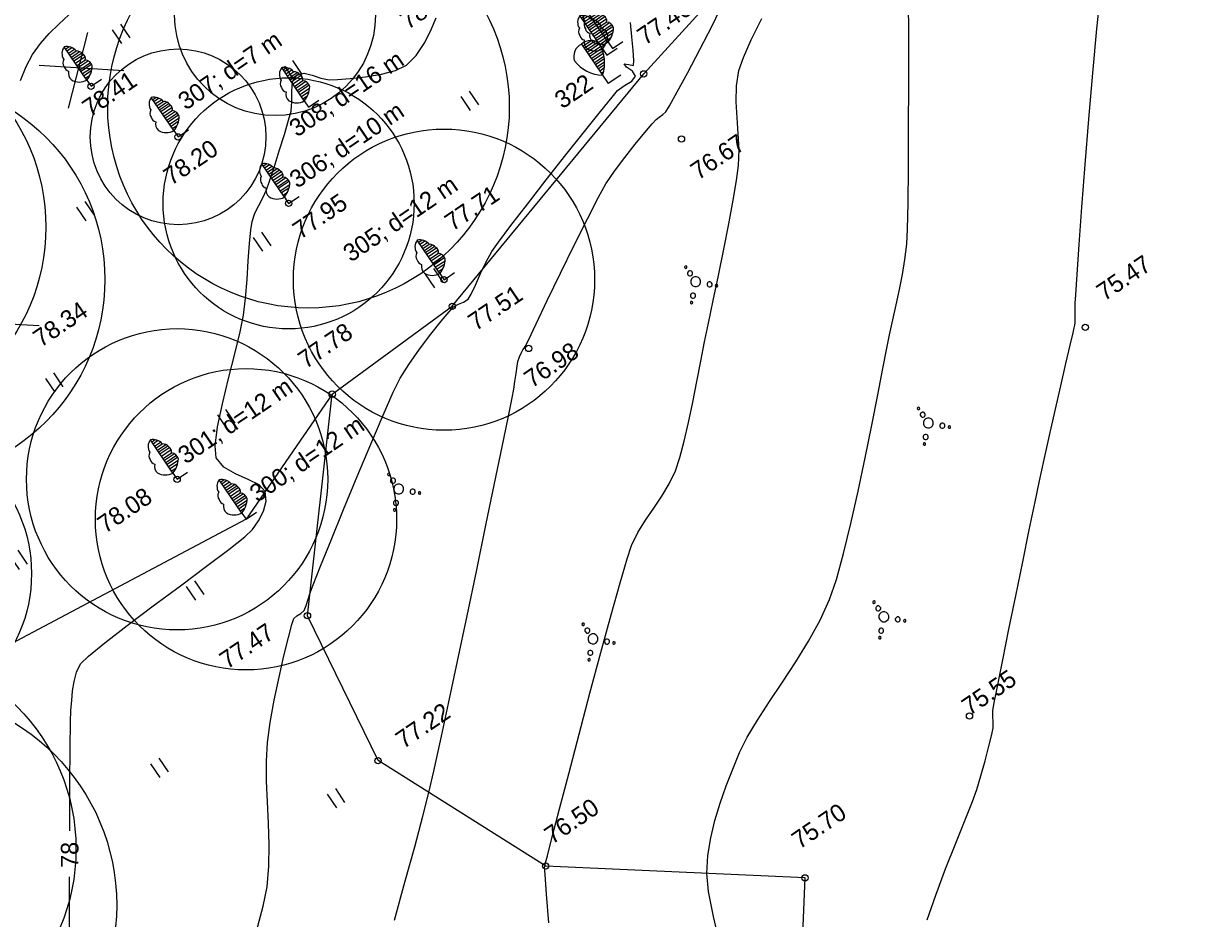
# Model space of a CAD drawing. Extents: x 640150 to 640529, y 6446040 to 6446433.
# Drawn here: x 640324.64 to 640371.11, y 6446129.53 to 6446165.18 of the extents above; entities that cross this region are included whole.
import ezdxf

# ---------------------------------------------------------------- set-up
doc = ezdxf.new("R2010")
doc.units = 0
for name, color, linetype in [('0_tekst', 7, 'Continuous'), ('0_Tekst_pruun', 7, 'Continuous'), ('0_Tekst_roheline', 7, 'Continuous'), ('KQLVIKUD', 7, 'Continuous'), ('KQRGUS', 7, 'Continuous'), ('PUUDPQQSAD', 7, 'Continuous'), ('RELJEEF', 7, 'Continuous')]:
    doc.layers.add(name, color=color, linetype=linetype)

# ---------------------------------------------------------------- blocks, each defined once
blk = doc.blocks.new('BL')
at = {"layer": 'PUUDPQQSAD'}
for p, q in [((0, 30), (0, 190)), ((0, 180), (15, 180)), ((0, 171), (22, 171)), ((0, 160), (28, 160)), ((0, 150), (30, 150)), ((0, 140), (40, 140)), ((44, 130), (0, 130)), ((0, 122), (47, 122)), ((46, 110), (0, 110)), ((0, 100), (41, 100)), ((48, 90), (0, 90)), ((0, 80), (52, 80)), ((52, 71), (0, 71)), ((0, 61), (46, 60)), ((35, 50), (0, 50)), ((0, 40), (21, 40)), ((0, 30), (0, 0)), ((0, 0), (50, 0))]:
    blk.add_line(p, q, dxfattribs=at)
for centre, radius, start, end in [((13, 149), 43.012, 107.592, 178.668), ((-17.857, 145.357), 48.082, 5.541, 68.199), ((-17.5, 125.5), 27.505, 117.031, 181.042), ((12.5, 122.5), 32.596, 4.399, 57.529), ((-18.75, 75), 32.811, 130.365, 197.745), ((-23.026, 116.395), 23.599, 158.614, 224.006), ((25.833, 115.833), 21.246, 311.82, 25.56), ((18.75, 75), 32.811, 342.255, 49.635), ((5.395, 90.921), 61.159, 205.076, 264.939), ((-27.5, 122.5), 96.501, 286.557, 323.427)]:
    blk.add_arc(centre, radius, start, end, dxfattribs=at)
blk = doc.blocks.new('BK')
at = {"layer": 'PUUDPQQSAD'}
for p, q in [((0, 190), (0, 0)), ((0, 180), (40, 180)), ((0, 170), (50, 170)), ((0, 160), (56, 160)), ((60, 150), (0, 150)), ((0, 140), (59, 140)), ((57, 130), (0, 130)), ((0, 120), (55, 120)), ((52, 110), (0, 110)), ((0, 100), (47, 100)), ((42, 90), (0, 90)), ((0, 90), (0, 80)), ((0, 80), (36, 80)), ((30, 70), (0, 70)), ((0, 70), (0, 60)), ((20, 60), (0, 60)), ((0, 50), (10, 50)), ((60, 0), (0, 0))]:
    blk.add_line(p, q, dxfattribs=at)
for centre, radius, start, end in [((-8, 137), 53.6, 81.416, 165.964), ((8.319, 137.479), 53.176, 13.619, 99.001), ((80.846, 155.462), 140.952, 182.221, 235), ((-91.571, 161.312), 151.993, 307.047, 355.732)]:
    blk.add_arc(centre, radius, start, end, dxfattribs=at)
blk = doc.blocks.new('BV')
at = {"layer": 'PUUDPQQSAD'}
for centre, radius, start, end in [((0.1819, 38.8553), 10, 90, 270), ((0.1819, 68.8553), 5, 90, 270), ((0.1819, 68.8553), 5, 270, 90), ((0.1819, 38.8553), 10, 270, 90), ((0.1819, -1.1447), 20, 90, 270), ((0.1819, -1.1447), 20, 270, 90), ((-39.8181, -41.1447), 10, 90, 270), ((-39.8181, -41.1447), 10, 270, 90), ((40.1819, -41.1447), 10, 90, 270), ((40.1819, -41.1447), 10, 270, 90), ((-59.8181, -61.1447), 5, 90, 270), ((-59.8181, -61.1447), 5, 270, 90), ((60.1819, -61.1447), 5, 90, 270), ((60.1819, -61.1447), 5, 270, 90)]:
    blk.add_arc(centre, radius, start, end, dxfattribs=at)
blk = doc.blocks.new('KHEIN')
at = {"layer": 'KQLVIKUD'}
for points in [[(-21.0887, 33.509), (-21.0887, -32.6539)], [(18.2282, 33.509), (18.2282, -32.6539)]]:
    blk.add_lwpolyline(points, dxfattribs=at)
blk = doc.blocks.new('RISTik')
at = {"layer": '0_tekst'}
for p, q in [((0, 0), (267.4, -206.3)), ((233.2, 0), (0, -206.3))]:
    blk.add_line(p, q, dxfattribs=at)

msp = doc.modelspace()

# ---------------------------------------------------------------- linework, layer by layer
at = {"layer": '0_Tekst_roheline'}
for centre, radius in [((640336.006, 6446161.843), 8), ((640334.674, 6446165.504), 4), ((640317.542, 6446157.067), 8), ((640330.81, 6446160.658), 3.5), ((640319.895, 6446154.98), 8), ((640335.216, 6446158.01), 5), ((640341.407, 6446154.972), 6), ((640330.772, 6446147.023), 6), ((640333.518, 6446145.431), 6), ((640318.968, 6446143.265), 6), ((640318.743, 6446132.298), 8), ((640319.865, 6446130.064), 8.5)]:
    msp.add_circle(centre, radius, dxfattribs=at)
at = {"layer": 'KQLVIKUD'}
for points in [[(640376.455, 6446093.185), (640373.209, 6446101.03), (640354.156, 6446110.056), (640355.389, 6446121.245), (640355.791, 6446131.15), (640345.459, 6446131.622), (640338.778, 6446135.818), (640335.965, 6446141.589), (640336.951, 6446150.414), (640341.735, 6446153.914), (640349.363, 6446163.167), (640355.883, 6446170.33), (640369.645, 6446185.937), (640372.525, 6446202.147), (640378.545, 6446212.357), (640380.455, 6446213.825), (640384.639, 6446210.077), (640398.268, 6446204.578), (640409.73, 6446203.272), (640417.561, 6446211.723), (640423.141, 6446228.203), (640427.554, 6446237.128)], [(640336.951, 6446150.414), (640333.518, 6446145.431), (640321.316, 6446138.966), (640311.605, 6446132.869)]]:
    msp.add_lwpolyline(points, dxfattribs=at)
at = {"layer": 'KQRGUS'}
for centre in [(640349.363, 6446163.167), (640327.343, 6446162.672), (640330.81, 6446160.658), (640350.868, 6446160.576), (640335.216, 6446158.01), (640341.407, 6446154.972), (640341.735, 6446153.914), (640366.955, 6446153.071), (640344.779, 6446152.232), (640336.951, 6446150.414), (640330.772, 6446147.023), (640335.965, 6446141.589), (640362.342, 6446137.592), (640338.778, 6446135.818), (640345.459, 6446131.622), (640355.791, 6446131.15)]:
    msp.add_circle(centre, 0.125, dxfattribs=at)
at = {"layer": 'RELJEEF'}
for points in [[(640352.421, 6446128.435), (640352.139, 6446129.612), (640351.946, 6446130.607), (640351.878, 6446131.329), (640351.921, 6446132.038), (640352.03, 6446132.742), (640352.195, 6446133.439), (640352.403, 6446134.129), (640352.644, 6446134.81), (640352.908, 6446135.482), (640353.182, 6446136.144), (640353.486, 6446136.756), (640353.892, 6446137.435), (640354.371, 6446138.169), (640354.891, 6446138.945), (640355.421, 6446139.753), (640355.931, 6446140.579), (640356.39, 6446141.412), (640356.766, 6446142.24), (640357.037, 6446143.035), (640357.323, 6446144.062), (640357.617, 6446145.256), (640357.908, 6446146.55), (640358.19, 6446147.88), (640358.453, 6446149.18), (640358.689, 6446150.385), (640358.89, 6446151.43), (640359.046, 6446152.248), (640359.151, 6446152.776), (640359.281, 6446153.375), (640359.415, 6446153.975), (640359.547, 6446154.575), (640359.667, 6446155.176), (640359.769, 6446155.78), (640359.844, 6446156.388), (640359.872, 6446156.98), (640359.893, 6446158.02), (640359.906, 6446159.402), (640359.914, 6446161.022), (640359.918, 6446162.775), (640359.918, 6446164.556), (640359.917, 6446166.26)], [(640360.658, 6446129.485), (640360.995, 6446130.461), (640361.389, 6446131.505), (640361.795, 6446132.532), (640362.168, 6446133.458), (640362.462, 6446134.197), (640362.632, 6446134.664), (640362.793, 6446135.208), (640362.962, 6446135.812), (640363.115, 6446136.388), (640363.231, 6446136.853), (640363.286, 6446137.119), (640363.29, 6446137.352), (640363.274, 6446137.585), (640363.274, 6446137.818), (640363.329, 6446138.125), (640363.467, 6446138.831), (640363.669, 6446139.839), (640363.914, 6446141.056), (640364.185, 6446142.387), (640364.462, 6446143.737), (640364.725, 6446145.013), (640364.956, 6446146.119), (640365.134, 6446146.961), (640365.318, 6446147.804), (640365.532, 6446148.762), (640365.759, 6446149.766), (640365.982, 6446150.745), (640366.186, 6446151.633), (640366.353, 6446152.36), (640366.468, 6446152.856), (640366.513, 6446153.054), (640366.536, 6446153.156), (640366.552, 6446153.259), (640366.553, 6446153.434), (640366.551, 6446153.738), (640366.556, 6446154.041), (640366.577, 6446154.374), (640366.631, 6446155.182), (640366.713, 6446156.375), (640366.82, 6446157.864), (640366.948, 6446159.557), (640367.092, 6446161.365), (640367.249, 6446163.197), (640367.414, 6446164.964), (640367.584, 6446166.575)], [(640339.426, 6446129.466), (640339.849, 6446130.977), (640340.237, 6446132.384), (640340.564, 6446133.602), (640340.805, 6446134.545), (640341.002, 6446135.399), (640341.269, 6446136.61), (640341.589, 6446138.097), (640341.946, 6446139.781), (640342.324, 6446141.58), (640342.707, 6446143.413), (640343.077, 6446145.2), (640343.42, 6446146.859), (640343.719, 6446148.311), (640343.957, 6446149.474), (640344.118, 6446150.268), (640344.186, 6446150.611), (640344.233, 6446150.915), (640344.275, 6446151.239), (640344.314, 6446151.524), (640344.349, 6446151.713), (640344.414, 6446151.895), (640344.492, 6446152.072), (640344.545, 6446152.178), (640344.593, 6446152.243), (640344.642, 6446152.308), (640344.765, 6446152.563), (640345.075, 6446153.212), (640345.52, 6446154.139), (640346.044, 6446155.225), (640346.594, 6446156.352), (640347.116, 6446157.4), (640347.555, 6446158.254), (640347.857, 6446158.793), (640348.197, 6446159.29), (640348.604, 6446159.834), (640349.027, 6446160.366), (640349.411, 6446160.833), (640349.704, 6446161.177), (640349.853, 6446161.344), (640349.982, 6446161.448), (640350.12, 6446161.543), (640350.242, 6446161.655), (640350.383, 6446161.893), (640350.692, 6446162.449), (640351.115, 6446163.227), (640351.596, 6446164.136), (640352.083, 6446165.08), (640352.52, 6446165.968)], [(640324.535, 6446162.908), (640324.752, 6446163.456), (640325.011, 6446163.945), (640325.324, 6446164.376), (640325.68, 6446164.773), (640326.062, 6446165.151), (640326.455, 6446165.519)], [(640326.493, 6446133.026), (640326.494, 6446133.195), (640326.5, 6446134.912), (640326.509, 6446136.337), (640326.522, 6446137.348), (640326.538, 6446137.826), (640326.572, 6446138.207), (640326.608, 6446138.593), (640326.667, 6446138.972), (640326.767, 6446139.336), (640326.929, 6446139.672), (640327.242, 6446139.982), (640327.893, 6446140.512), (640328.785, 6446141.198), (640329.822, 6446141.977), (640330.907, 6446142.785), (640331.941, 6446143.556), (640332.83, 6446144.229), (640333.475, 6446144.737), (640333.78, 6446145.018), (640334.013, 6446145.37), (640334.212, 6446145.754), (640334.32, 6446146.152), (640334.283, 6446146.542), (640334.043, 6446146.805), (640333.607, 6446147.02), (640333.096, 6446147.238), (640332.63, 6446147.506), (640332.327, 6446147.877), (640332.284, 6446148.357), (640332.381, 6446149.107), (640332.575, 6446150.032), (640332.82, 6446151.035), (640333.072, 6446152.022), (640333.286, 6446152.897), (640333.417, 6446153.563), (640333.495, 6446154.238), (640333.557, 6446154.982), (640333.609, 6446155.727), (640333.656, 6446156.406), (640333.703, 6446156.951), (640333.757, 6446157.295), (640333.873, 6446157.617), (640334.025, 6446157.925), (640334.186, 6446158.231), (640334.328, 6446158.544), (640334.45, 6446158.892), (640334.632, 6446159.444), (640334.841, 6446160.098), (640335.046, 6446160.757), (640335.214, 6446161.319), (640335.314, 6446161.686), (640335.348, 6446162.072), (640335.339, 6446162.482), (640335.375, 6446162.852), (640335.542, 6446163.118), (640335.829, 6446163.197), (640336.154, 6446163.12), (640336.495, 6446162.996), (640336.83, 6446162.935), (640337.162, 6446162.948), (640337.672, 6446162.983), (640338.28, 6446163.049), (640338.909, 6446163.152), (640339.478, 6446163.303), (640339.908, 6446163.508), (640340.295, 6446163.895), (640340.638, 6446164.416), (640340.911, 6446164.955), (640341.089, 6446165.397)], [(640345.581, 6446129.355), (640345.495, 6446130.5), (640345.435, 6446131.279), (640345.412, 6446131.571), (640345.431, 6446131.64), (640345.442, 6446131.69), (640345.455, 6446131.751), (640345.526, 6446132.03), (640345.72, 6446132.78), (640346.011, 6446133.902), (640346.375, 6446135.297), (640346.786, 6446136.866), (640347.221, 6446138.51), (640347.654, 6446140.13), (640348.061, 6446141.627), (640348.417, 6446142.901), (640348.697, 6446143.854), (640348.877, 6446144.386), (640349.132, 6446144.9), (640349.434, 6446145.39), (640349.76, 6446145.869), (640350.083, 6446146.349), (640350.38, 6446146.841), (640350.625, 6446147.359), (640350.804, 6446147.89), (640350.978, 6446148.545), (640351.148, 6446149.289), (640351.313, 6446150.09), (640351.474, 6446150.914), (640351.633, 6446151.728), (640351.788, 6446152.497), (640351.944, 6446153.241), (640352.133, 6446154.143), (640352.34, 6446155.143), (640352.551, 6446156.181), (640352.75, 6446157.198), (640352.924, 6446158.133), (640353.057, 6446158.927), (640353.136, 6446159.518), (640353.159, 6446160.15), (640353.13, 6446160.785), (640353.082, 6446161.422), (640353.047, 6446162.056), (640353.06, 6446162.685), (640353.155, 6446163.304), (640353.333, 6446163.823), (640353.649, 6446164.527), (640354.068, 6446165.368)], [(640333.941, 6446129.024), (640334.201, 6446130.019), (640334.353, 6446130.789), (640334.426, 6446131.618), (640334.439, 6446132.468), (640334.414, 6446133.324), (640334.373, 6446134.173), (640334.337, 6446135.002), (640334.33, 6446135.795), (640334.374, 6446136.54), (640334.484, 6446137.332), (640334.644, 6446138.223), (640334.832, 6446139.137), (640335.027, 6446139.996), (640335.204, 6446140.723), (640335.343, 6446141.241), (640335.421, 6446141.473), (640335.547, 6446141.591), (640335.702, 6446141.681), (640335.833, 6446141.795), (640335.919, 6446141.99), (640335.99, 6446142.247), (640336.067, 6446142.502), (640336.194, 6446142.823), (640336.487, 6446143.556), (640336.906, 6446144.592), (640337.407, 6446145.821), (640337.947, 6446147.135), (640338.485, 6446148.424), (640338.978, 6446149.577), (640339.383, 6446150.487), (640339.658, 6446151.043), (640340.009, 6446151.6), (640340.434, 6446152.205), (640340.88, 6446152.796), (640341.291, 6446153.314), (640341.611, 6446153.697), (640341.786, 6446153.886), (640341.977, 6446153.993), (640342.187, 6446154.073), (640342.368, 6446154.191), (640342.489, 6446154.391), (640342.657, 6446154.757), (640342.859, 6446155.212), (640343.081, 6446155.684), (640343.308, 6446156.098), (640343.572, 6446156.468), (640344.068, 6446157.123), (640344.727, 6446157.976), (640345.481, 6446158.944), (640346.264, 6446159.939), (640347.007, 6446160.878), (640347.642, 6446161.675), (640348.102, 6446162.245), (640348.318, 6446162.502), (640348.598, 6446162.7), (640348.893, 6446162.88), (640349.039, 6446163.079), (640348.914, 6446163.278), (640348.678, 6446163.438), (640348.582, 6446163.563), (640348.754, 6446163.542), (640348.95, 6446163.502), (640348.973, 6446163.694), (640348.947, 6446164.106), (640348.893, 6446164.645), (640348.832, 6446165.215)], [(640326.423, 6446122.5), (640326.437, 6446122.547), (640326.448, 6446122.668), (640326.468, 6446122.915), (640326.483, 6446123.162), (640326.484, 6446123.536), (640326.485, 6446124.465), (640326.485, 6446125.827), (640326.486, 6446127.502), (640326.487, 6446129.369), (640326.489, 6446131.193)]]:
    msp.add_lwpolyline(points, dxfattribs=at)

# ---------------------------------------------------------------- block references
at = {"layer": '0_Tekst_roheline', "xscale": 0.01, "yscale": 0.01, "rotation": 34.141043618253825}
for p in [(640325.276, 6446163.51), (640321.901, 6446153.347)]:
    msp.add_blockref('RISTik', p, dxfattribs=at)
at = {"layer": 'KQLVIKUD', "xscale": 0.01, "yscale": 0.01, "rotation": 34.141043618253825}
for name, p in [('KHEIN', (640328.553, 6446164.765)), ('KHEIN', (640335.408, 6446163.315)), ('KHEIN', (640342.442, 6446162.101)), ('KHEIN', (640327.131, 6446157.703)), ('KHEIN', (640334.165, 6446156.489)), ('BV', (640351.422, 6446154.9)), ('KHEIN', (640341.02, 6446155.038)), ('KHEIN', (640325.888, 6446150.876)), ('BV', (640360.696, 6446149.27)), ('KHEIN', (640332.743, 6446149.426)), ('BV', (640339.591, 6446146.645)), ('KHEIN', (640324.467, 6446143.814)), ('KHEIN', (640331.501, 6446142.6)), ('BV', (640358.921, 6446141.556)), ('BV', (640347.336, 6446140.675)), ('KHEIN', (640330.079, 6446135.537)), ('KHEIN', (640337.113, 6446134.323))]:
    msp.add_blockref(name, p, dxfattribs=at)
at = {"layer": 'PUUDPQQSAD', "xscale": 0.01, "yscale": 0.01, "rotation": 34.141043618253825}
for name, p in [('BL', (640347.888, 6446163.914)), ('BL', (640348.112, 6446164.181)), ('BL', (640327.343, 6446162.672)), ('BK', (640347.947, 6446162.783)), ('BL', (640336.006, 6446161.843)), ('BL', (640330.81, 6446160.658)), ('BL', (640335.216, 6446158.01)), ('BL', (640341.407, 6446154.972)), ('BL', (640330.772, 6446147.023)), ('BL', (640333.518, 6446145.431))]:
    msp.add_blockref(name, p, dxfattribs=at)

# ---------------------------------------------------------------- texts
at = {"layer": '0_Tekst_pruun'}
msp.add_text('322', height=0.7, rotation=34.141, dxfattribs=at).set_placement((640346.119, 6446161.749))
at = {"layer": '0_Tekst_roheline'}
for s, p in [('307; d=7 m', (640331.118, 6446161.7)), ('308; d=16 m', (640335.547, 6446160.627)), ('306; d=10 m', (640335.558, 6446158.588)), ('305; d=12 m', (640337.695, 6446155.645)), ('301; d=12 m', (640331.114, 6446147.602)), ('300; d=12 m', (640333.97, 6446146.084))]:
    msp.add_text(s, height=0.7, rotation=34.141, dxfattribs=at).set_placement(p)
at = {"layer": 'KQRGUS'}
for s, p in [('78.10', (640339.967, 6446164.908)), ('77.46', (640349.411, 6446164.289)), ('78.41', (640327.301, 6446161.428)), ('76.67', (640351.538, 6446158.918)), ('78.20', (640330.537, 6446158.703)), ('77.95', (640335.685, 6446156.556)), ('77.71', (640341.744, 6446156.882)), ('75.47', (640367.714, 6446154.098)), ('77.51', (640342.672, 6446152.906)), ('78.34', (640325.343, 6446152.256)), ('77.78', (640335.897, 6446151.401)), ('76.98', (640344.906, 6446150.636)), ('78.08', (640327.905, 6446144.846)), ('77.47', (640332.77, 6446139.44)), ('75.55', (640362.342, 6446137.592)), ('77.22', (640339.788, 6446136.269)), ('76.50', (640345.713, 6446132.465)), ('75.70', (640355.567, 6446132.271))]:
    msp.add_text(s, height=0.7, rotation=34.141, dxfattribs=at).set_placement(p)
at = {"layer": 'RELJEEF'}
msp.add_text('78', height=0.7, rotation=89.8747, dxfattribs=at).set_placement((640326.84, 6446131.542))

doc.saveas('drawing.dxf')
